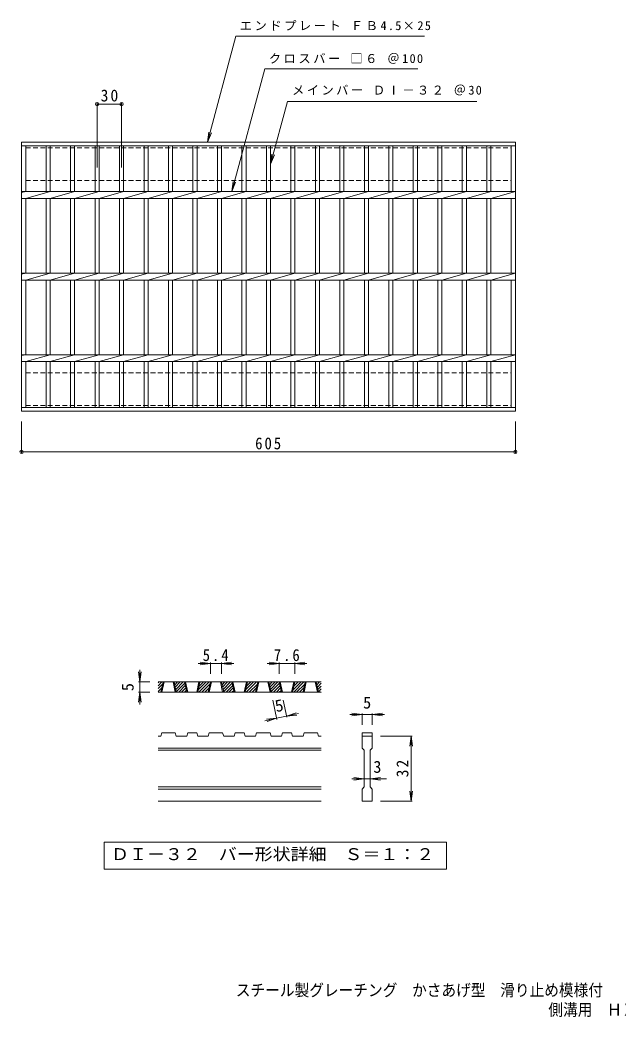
# Model space of a CAD drawing. Units: millimetres, scale not verified, with parts at other scales. Extents: x -684 to 782, y -687 to 536.
# Drawn here: x -684 to 49, y -687 to 536 of the extents above; entities that cross this region are included whole.
import ezdxf
from ezdxf.enums import TextEntityAlignment as Align

# ---------------------------------------------------------------- set-up
doc = ezdxf.new("R2010")
doc.units = ezdxf.units.MM
doc.header["$LTSCALE"] = 5
doc.header["$PDMODE"] = 32
doc.header["$PDSIZE"] = 4
doc.linetypes.add('DASHED1', pattern=[1.8, 1.2, -0.6])
for name, color, linetype, lineweight in [('A-1', 2, 'Continuous', 9), ('A-2', 3, 'Continuous', 9), ('A-4', 7, 'Continuous', 9), ('D-0', 3, 'Continuous', 9), ('D-4', 7, 'Continuous', 9)]:
    doc.layers.add(name, color=color, linetype=linetype, lineweight=lineweight)
doc.layers.add('F-5_F-5ﾚｲﾔ', color=2, linetype='Continuous')
doc.styles.add('ＭＳ ゴシック', font='')
doc.styles.get('ＭＳ ゴシック').set_extended_font_data('MS Gothic')

msp = doc.modelspace()

# ---------------------------------------------------------------- linework, layer by layer
at = {"layer": 'A-1', "linetype": 'DASHED1'}
for p, q in [((-677.027, 379.537), (-82.027, 379.537)), ((-677.027, 339.537), (-677.027, 379.537)), ((-82.027, 379.537), (-82.027, 339.537)), ((-677.027, 339.537), (-82.027, 339.537)), ((-677.027, 103.537), (-677.027, 63.537)), ((-677.027, 103.537), (-82.027, 103.537)), ((-82.027, 63.537), (-82.027, 103.537)), ((-677.027, 63.537), (-82.027, 63.537))]:
    msp.add_line(p, q, dxfattribs=at)
at = {"layer": 'A-2'}
for p, q in [((-682.027, 386.537), (-77.027, 386.537)), ((-682.027, 56.537), (-682.027, 386.537)), ((-682.027, 382.037), (-77.027, 382.037)), ((-677.027, 325.776), (-677.027, 382.037)), ((-652.026, 382.037), (-652.026, 325.776)), ((-647.027, 382.037), (-647.027, 325.776)), ((-622.027, 382.037), (-622.027, 325.776)), ((-617.026, 382.037), (-617.026, 325.776)), ((-592.027, 382.037), (-592.027, 325.776)), ((-587.027, 382.037), (-587.027, 325.776)), ((-562.026, 382.037), (-562.026, 325.776)), ((-557.027, 382.037), (-557.027, 325.776)), ((-532.027, 382.037), (-532.027, 325.776)), ((-527.027, 382.037), (-527.027, 325.776)), ((-502.026, 382.037), (-502.026, 325.776)), ((-497.027, 382.037), (-497.027, 325.776)), ((-472.026, 382.037), (-472.026, 325.776)), ((-467.027, 382.037), (-467.027, 325.776)), ((-442.027, 382.037), (-442.027, 325.776)), ((-437.027, 382.037), (-437.027, 325.776)), ((-412.027, 382.037), (-412.027, 325.776)), ((-407.027, 382.037), (-407.027, 325.776)), ((-382.027, 382.037), (-382.027, 325.776)), ((-377.027, 382.037), (-377.027, 325.776)), ((-352.027, 382.037), (-352.027, 325.776)), ((-347.026, 382.037), (-347.026, 325.776)), ((-322.027, 382.037), (-322.027, 325.776)), ((-317.027, 382.037), (-317.027, 325.776)), ((-292.027, 382.037), (-292.027, 325.776)), ((-287.027, 382.037), (-287.027, 325.776)), ((-262.026, 382.037), (-262.026, 325.776)), ((-257.027, 382.037), (-257.027, 325.776)), ((-232.026, 382.037), (-232.026, 325.776)), ((-227.027, 382.037), (-227.027, 325.776)), ((-202.027, 382.037), (-202.027, 325.776)), ((-197.027, 382.037), (-197.027, 325.776)), ((-172.027, 382.037), (-172.027, 325.776)), ((-167.027, 382.037), (-167.027, 325.776)), ((-142.026, 382.037), (-142.026, 325.776)), ((-137.027, 382.037), (-137.027, 325.776)), ((-112.027, 382.037), (-112.027, 325.776)), ((-107.027, 382.037), (-107.027, 325.776)), ((-82.027, 382.037), (-82.027, 325.776)), ((-77.027, 386.537), (-77.027, 56.537)), ((-682.027, 325.776), (-77.027, 325.776)), ((-677.027, 325.776), (-682.027, 324.776)), ((-647.027, 325.776), (-677.027, 317.297)), ((-617.026, 325.776), (-647.027, 317.297)), ((-587.027, 325.776), (-617.026, 317.297)), ((-557.027, 325.776), (-587.027, 317.297)), ((-527.027, 325.776), (-557.027, 317.297)), ((-497.027, 325.776), (-527.027, 317.297)), ((-467.027, 325.776), (-497.027, 317.297)), ((-437.027, 325.776), (-467.027, 317.297)), ((-407.027, 325.776), (-437.027, 317.297)), ((-377.027, 325.776), (-407.027, 317.297)), ((-347.026, 325.776), (-377.027, 317.297)), ((-317.027, 325.776), (-347.026, 317.297)), ((-287.027, 325.776), (-317.027, 317.297)), ((-257.027, 325.776), (-287.027, 317.297)), ((-227.027, 325.776), (-257.027, 317.297)), ((-197.026, 325.776), (-227.027, 317.297)), ((-167.027, 325.776), (-197.027, 317.297)), ((-137.027, 325.776), (-167.027, 317.297)), ((-107.027, 325.776), (-137.027, 317.297)), ((-77.027, 325.776), (-107.027, 317.297)), ((-682.027, 317.297), (-77.027, 317.297)), ((-677.027, 225.777), (-677.027, 317.297)), ((-652.026, 317.297), (-652.026, 225.777)), ((-647.027, 317.297), (-647.027, 225.777)), ((-622.027, 317.297), (-622.027, 225.777)), ((-617.026, 317.297), (-617.026, 225.777)), ((-592.027, 317.297), (-592.027, 225.777)), ((-587.027, 317.297), (-587.027, 225.777)), ((-562.026, 317.297), (-562.026, 225.777)), ((-557.027, 317.297), (-557.027, 225.777)), ((-532.027, 317.297), (-532.027, 225.777)), ((-527.027, 317.297), (-527.027, 225.777)), ((-502.026, 317.297), (-502.026, 225.777)), ((-497.027, 317.297), (-497.027, 225.777)), ((-472.026, 317.297), (-472.026, 225.777)), ((-467.027, 317.297), (-467.027, 225.777)), ((-442.027, 317.297), (-442.027, 225.777)), ((-437.027, 317.297), (-437.027, 225.777)), ((-412.027, 317.297), (-412.027, 225.777)), ((-407.027, 317.297), (-407.027, 225.777)), ((-382.027, 317.297), (-382.027, 225.777)), ((-377.027, 317.297), (-377.027, 225.777)), ((-352.027, 317.297), (-352.027, 225.777)), ((-347.026, 317.297), (-347.026, 225.777)), ((-322.027, 317.297), (-322.027, 225.777)), ((-317.027, 317.297), (-317.027, 225.777)), ((-292.027, 317.297), (-292.027, 225.777)), ((-287.027, 317.297), (-287.027, 225.777)), ((-262.026, 317.297), (-262.026, 225.777)), ((-257.027, 317.297), (-257.027, 225.777)), ((-232.026, 317.297), (-232.026, 225.777)), ((-227.027, 317.297), (-227.027, 225.777)), ((-202.027, 317.297), (-202.027, 225.777)), ((-197.027, 317.297), (-197.027, 225.777)), ((-172.027, 317.297), (-172.027, 225.777)), ((-167.027, 317.297), (-167.027, 225.777)), ((-142.026, 317.297), (-142.026, 225.777)), ((-137.027, 317.297), (-137.027, 225.777)), ((-112.027, 317.297), (-112.027, 225.777)), ((-107.027, 317.297), (-107.027, 225.777)), ((-82.027, 317.297), (-82.027, 225.777)), ((-682.027, 225.777), (-77.027, 225.777)), ((-677.027, 225.777), (-682.027, 224.776)), ((-647.027, 225.777), (-677.027, 217.297)), ((-617.026, 225.777), (-647.027, 217.297)), ((-587.027, 225.777), (-617.026, 217.297)), ((-557.027, 225.777), (-587.027, 217.297)), ((-527.027, 225.777), (-557.027, 217.297)), ((-497.027, 225.777), (-527.027, 217.297)), ((-467.027, 225.777), (-497.027, 217.297)), ((-437.027, 225.777), (-467.027, 217.297)), ((-407.027, 225.777), (-437.027, 217.297)), ((-377.027, 225.777), (-407.027, 217.297)), ((-347.026, 225.777), (-377.027, 217.297)), ((-317.027, 225.777), (-347.026, 217.297)), ((-287.027, 225.777), (-317.027, 217.297)), ((-257.027, 225.777), (-287.027, 217.297)), ((-227.027, 225.777), (-257.027, 217.297)), ((-197.026, 225.777), (-227.027, 217.297)), ((-167.027, 225.777), (-197.027, 217.297)), ((-137.027, 225.777), (-167.027, 217.297)), ((-107.027, 225.777), (-137.027, 217.297)), ((-77.027, 225.777), (-107.027, 217.297)), ((-682.027, 217.297), (-77.027, 217.297)), ((-677.027, 125.776), (-677.027, 217.297)), ((-652.026, 217.297), (-652.026, 125.776)), ((-647.027, 217.297), (-647.027, 125.776)), ((-622.027, 217.297), (-622.027, 125.776)), ((-617.026, 217.297), (-617.026, 125.776)), ((-592.027, 217.297), (-592.027, 125.776)), ((-587.027, 217.297), (-587.027, 125.776)), ((-562.026, 217.297), (-562.026, 125.776)), ((-557.027, 217.297), (-557.027, 125.776)), ((-532.027, 217.297), (-532.027, 125.776)), ((-527.027, 217.297), (-527.027, 125.776)), ((-502.026, 217.297), (-502.026, 125.776)), ((-497.027, 217.297), (-497.027, 125.776)), ((-472.026, 217.297), (-472.026, 125.776)), ((-467.027, 217.297), (-467.027, 125.776)), ((-442.027, 217.297), (-442.027, 125.776)), ((-437.027, 217.297), (-437.027, 125.776)), ((-412.027, 217.297), (-412.027, 125.776)), ((-407.027, 217.297), (-407.027, 125.776)), ((-382.027, 217.297), (-382.027, 125.776)), ((-377.027, 217.297), (-377.027, 125.776)), ((-352.027, 217.297), (-352.027, 125.776)), ((-347.026, 217.297), (-347.026, 125.776)), ((-322.027, 217.297), (-322.027, 125.776)), ((-317.027, 217.297), (-317.027, 125.776)), ((-292.027, 217.297), (-292.027, 125.776)), ((-287.027, 217.297), (-287.027, 125.776)), ((-262.026, 217.297), (-262.026, 125.776)), ((-257.027, 217.297), (-257.027, 125.776)), ((-232.026, 217.297), (-232.026, 125.776)), ((-227.027, 217.297), (-227.027, 125.776)), ((-202.027, 217.297), (-202.027, 125.776)), ((-197.027, 217.297), (-197.027, 125.776)), ((-172.027, 217.297), (-172.027, 125.776)), ((-167.027, 217.297), (-167.027, 125.776)), ((-142.026, 217.297), (-142.026, 125.776)), ((-137.027, 217.297), (-137.027, 125.776)), ((-112.027, 217.297), (-112.027, 125.776)), ((-107.027, 217.297), (-107.027, 125.776)), ((-82.027, 217.297), (-82.027, 125.776)), ((-682.027, 125.776), (-77.027, 125.776)), ((-677.027, 125.776), (-682.027, 124.776)), ((-647.027, 125.776), (-677.027, 117.296)), ((-617.026, 125.776), (-647.027, 117.296)), ((-587.027, 125.776), (-617.026, 117.296)), ((-557.027, 125.776), (-587.027, 117.296)), ((-527.027, 125.776), (-557.027, 117.296)), ((-497.027, 125.776), (-527.027, 117.296)), ((-467.027, 125.776), (-497.027, 117.296)), ((-437.027, 125.776), (-467.027, 117.296)), ((-407.027, 125.776), (-437.027, 117.296)), ((-377.027, 125.776), (-407.027, 117.296)), ((-347.026, 125.776), (-377.027, 117.296)), ((-317.027, 125.776), (-347.026, 117.296)), ((-287.027, 125.776), (-317.027, 117.296)), ((-257.027, 125.776), (-287.027, 117.296)), ((-227.027, 125.776), (-257.027, 117.296)), ((-197.026, 125.776), (-227.027, 117.296)), ((-167.027, 125.776), (-197.027, 117.296)), ((-137.027, 125.776), (-167.027, 117.296)), ((-107.027, 125.776), (-137.027, 117.296)), ((-77.027, 125.776), (-107.027, 117.296)), ((-682.027, 117.296), (-77.027, 117.296)), ((-677.027, 61.037), (-677.027, 117.296)), ((-652.026, 117.296), (-652.026, 61.037)), ((-647.027, 117.296), (-647.027, 61.037)), ((-622.027, 117.296), (-622.027, 61.037)), ((-617.026, 117.296), (-617.026, 61.037)), ((-592.027, 117.296), (-592.027, 61.037)), ((-587.027, 117.296), (-587.027, 61.037)), ((-562.026, 117.296), (-562.026, 61.037)), ((-557.027, 117.296), (-557.027, 61.037)), ((-532.027, 117.296), (-532.027, 61.037)), ((-527.027, 117.296), (-527.027, 61.037)), ((-502.026, 117.296), (-502.026, 61.037)), ((-497.027, 117.296), (-497.027, 61.037)), ((-472.026, 117.296), (-472.026, 61.037)), ((-467.027, 117.296), (-467.027, 61.037)), ((-442.027, 117.296), (-442.027, 61.037)), ((-437.027, 117.296), (-437.027, 61.037)), ((-412.027, 117.296), (-412.027, 61.037)), ((-407.027, 117.296), (-407.027, 61.037)), ((-382.027, 117.296), (-382.027, 61.037)), ((-377.027, 117.296), (-377.027, 61.037)), ((-352.027, 117.296), (-352.027, 61.037)), ((-347.026, 117.296), (-347.026, 61.037)), ((-322.027, 117.296), (-322.027, 61.037)), ((-317.027, 117.296), (-317.027, 61.037)), ((-292.027, 117.296), (-292.027, 61.037)), ((-287.027, 117.296), (-287.027, 61.037)), ((-262.026, 117.296), (-262.026, 61.037)), ((-257.027, 117.296), (-257.027, 61.037)), ((-232.026, 117.296), (-232.026, 61.037)), ((-227.027, 117.296), (-227.027, 61.037)), ((-202.027, 117.296), (-202.027, 61.037)), ((-197.027, 117.296), (-197.027, 61.037)), ((-172.027, 117.296), (-172.027, 61.037)), ((-167.027, 117.296), (-167.027, 61.037)), ((-142.026, 117.296), (-142.026, 61.037)), ((-137.027, 117.296), (-137.027, 61.037)), ((-112.027, 117.296), (-112.027, 61.037)), ((-107.027, 117.296), (-107.027, 61.037)), ((-82.027, 117.296), (-82.027, 61.037)), ((-77.027, 61.037), (-682.027, 61.037)), ((-77.027, 56.537), (-682.027, 56.537))]:
    msp.add_line(p, q, dxfattribs=at)
at = {"layer": 'A-4'}
for p, q in [((-424.527, 325.776), (-384.131, 476.537)), ((-384.131, 476.537), (-196.593, 476.537)), ((-589.527, 355.233), (-589.527, 434.676)), ((-589.527, 433.176), (-559.527, 433.176)), ((-559.527, 355.233), (-559.527, 434.676)), ((-377.027, 359.537), (-356.395, 436.537)), ((-356.395, 436.537), (-124.339, 436.537)), ((-454.276, 386.537), (-452.644, 398.93)), ((-454.276, 386.537), (-449.492, 398.085)), ((-377.027, 359.537), (-375.395, 371.93)), ((-377.027, 359.537), (-372.243, 371.085)), ((-424.527, 325.776), (-422.895, 338.169)), ((-424.527, 325.776), (-419.743, 337.325)), ((-682.027, 44.037), (-682.027, 5.037)), ((-77.027, 44.037), (-77.027, 5.037)), ((-682.027, 6.537), (-77.027, 6.537))]:
    msp.add_line(p, q, dxfattribs=at)
msp.add_lwpolyline([(-454.276, 386.537), (-419.443, 516.537), (-188.473, 516.537)], dxfattribs=at)
for p in [(-589.527, 433.176), (-559.527, 433.176), (-682.027, 6.537), (-77.027, 6.537)]:
    msp.add_point(p, dxfattribs=at)
at = {"layer": 'D-0'}
for p, q in [((-514.842, -280.118), (-510.309, -275.585)), ((-514.842, -276.583), (-513.844, -275.585)), ((-314.842, -275.585), (-514.842, -275.585)), ((-514.842, -283.654), (-509.261, -278.073)), ((-511.404, -288.085), (-508.729, -275.585)), ((-510.154, -288.085), (-507.479, -275.585)), ((-496.404, -275.585), (-493.729, -288.085)), ((-495.154, -275.585), (-492.479, -288.085)), ((-495.068, -275.984), (-494.669, -275.585)), ((-494.445, -278.896), (-491.134, -275.585)), ((-493.822, -281.809), (-487.598, -275.585)), ((-493.198, -284.721), (-484.062, -275.585)), ((-492.575, -287.633), (-482.046, -277.104)), ((-489.492, -288.085), (-481.422, -280.016)), ((-479.696, -288.085), (-482.371, -275.585)), ((-478.446, -288.085), (-481.121, -275.585)), ((-464.696, -275.585), (-467.371, -288.085)), ((-463.446, -275.585), (-466.121, -288.085)), ((-465.533, -285.34), (-455.778, -275.585)), ((-464.743, -288.085), (-452.243, -275.585)), ((-464.57, -280.842), (-459.314, -275.585)), ((-463.608, -276.344), (-462.849, -275.585)), ((-461.207, -288.085), (-451.195, -278.073)), ((-453.337, -288.085), (-450.662, -275.585)), ((-452.087, -288.085), (-449.412, -275.585)), ((-438.337, -275.585), (-435.662, -288.085)), ((-437.087, -275.585), (-434.412, -288.085)), ((-437.002, -275.984), (-436.603, -275.585)), ((-436.379, -278.896), (-433.067, -275.585)), ((-435.756, -281.809), (-429.532, -275.585)), ((-435.132, -284.721), (-425.996, -275.585)), ((-434.509, -287.633), (-423.98, -277.104)), ((-431.426, -288.085), (-423.356, -280.016)), ((-421.629, -288.085), (-424.304, -275.585)), ((-420.379, -288.085), (-423.054, -275.585)), ((-406.629, -275.585), (-409.304, -288.085)), ((-405.379, -275.585), (-408.054, -288.085)), ((-407.467, -285.34), (-397.712, -275.585)), ((-406.677, -288.085), (-394.177, -275.585)), ((-406.504, -280.842), (-401.248, -275.585)), ((-405.542, -276.344), (-404.783, -275.585)), ((-403.141, -288.085), (-393.129, -278.073)), ((-395.271, -288.085), (-392.596, -275.585)), ((-394.021, -288.085), (-391.346, -275.585)), ((-380.271, -275.585), (-377.596, -288.085)), ((-379.021, -275.585), (-376.346, -288.085)), ((-378.936, -275.984), (-378.537, -275.585)), ((-378.313, -278.896), (-375.001, -275.585)), ((-377.69, -281.809), (-371.466, -275.585)), ((-377.066, -284.721), (-367.93, -275.585)), ((-376.443, -287.633), (-365.913, -277.104)), ((-373.359, -288.085), (-365.29, -280.016)), ((-363.563, -288.085), (-366.238, -275.585)), ((-362.313, -288.085), (-364.988, -275.585)), ((-348.563, -275.585), (-351.238, -288.085)), ((-347.313, -275.585), (-349.988, -288.085)), ((-349.401, -285.34), (-339.646, -275.585)), ((-348.611, -288.085), (-336.111, -275.585)), ((-348.438, -280.842), (-343.182, -275.585)), ((-347.476, -276.344), (-346.717, -275.585)), ((-345.075, -288.085), (-335.063, -278.073)), ((-337.205, -288.085), (-334.53, -275.585)), ((-335.955, -288.085), (-333.28, -275.585)), ((-322.205, -275.585), (-319.53, -288.085)), ((-320.955, -275.585), (-318.28, -288.085)), ((-320.87, -275.984), (-320.471, -275.585)), ((-320.247, -278.896), (-316.935, -275.585)), ((-319.624, -281.809), (-314.842, -277.027)), ((-319, -284.721), (-314.842, -280.563)), ((-514.842, -287.189), (-510.223, -282.571)), ((-314.842, -288.085), (-514.842, -288.085)), ((-512.202, -288.085), (-511.186, -287.069)), ((-485.956, -288.085), (-480.799, -282.928)), ((-482.42, -288.085), (-480.176, -285.841)), ((-457.672, -288.085), (-452.157, -282.571)), ((-454.136, -288.085), (-453.12, -287.069)), ((-427.89, -288.085), (-422.733, -282.928)), ((-424.354, -288.085), (-422.11, -285.841)), ((-399.606, -288.085), (-394.091, -282.571)), ((-396.07, -288.085), (-395.054, -287.069)), ((-369.824, -288.085), (-364.667, -282.928)), ((-366.288, -288.085), (-364.044, -285.841)), ((-341.54, -288.085), (-336.025, -282.571)), ((-338.004, -288.085), (-336.988, -287.069)), ((-318.377, -287.633), (-314.842, -284.098)), ((-315.293, -288.085), (-314.842, -287.634)), ((-511.404, -341.835), (-514.842, -341.835)), ((-511.404, -341.835), (-510.154, -338.085)), ((-493.729, -338.085), (-510.154, -338.085)), ((-493.729, -338.085), (-492.479, -341.835)), ((-479.696, -341.835), (-492.479, -341.835)), ((-479.696, -341.835), (-478.446, -338.085)), ((-467.371, -338.085), (-478.446, -338.085)), ((-467.371, -338.085), (-466.121, -341.835)), ((-453.337, -341.835), (-466.121, -341.835)), ((-453.337, -341.835), (-452.087, -338.085)), ((-435.662, -338.085), (-452.087, -338.085)), ((-434.412, -341.835), (-435.662, -338.085)), ((-421.629, -341.835), (-434.412, -341.835)), ((-421.629, -341.835), (-420.379, -338.085)), ((-409.304, -338.085), (-420.379, -338.085)), ((-409.304, -338.085), (-408.054, -341.835)), ((-395.271, -341.835), (-408.054, -341.835)), ((-395.271, -341.835), (-394.021, -338.085)), ((-394.021, -338.085), (-377.596, -338.085)), ((-376.346, -341.835), (-377.596, -338.085)), ((-363.563, -341.835), (-376.346, -341.835)), ((-363.563, -341.835), (-362.313, -338.085)), ((-351.238, -338.085), (-362.313, -338.085)), ((-351.238, -338.085), (-349.988, -341.835)), ((-337.205, -341.835), (-349.988, -341.835)), ((-337.205, -341.835), (-335.955, -338.085)), ((-335.955, -338.085), (-319.53, -338.085)), ((-318.28, -341.835), (-319.53, -338.085)), ((-314.842, -341.835), (-318.28, -341.835)), ((-264.842, -338.085), (-252.342, -338.085)), ((-264.842, -338.085), (-264.842, -341.835)), ((-264.842, -341.835), (-252.342, -341.835)), ((-264.842, -356.835), (-264.842, -341.835)), ((-252.342, -338.085), (-252.342, -341.835)), ((-252.342, -341.835), (-252.342, -356.835)), ((-314.842, -356.835), (-514.842, -356.835)), ((-314.842, -359.335), (-514.842, -359.335)), ((-264.842, -356.835), (-262.342, -359.335)), ((-254.842, -359.335), (-252.342, -356.835)), ((-254.842, -359.335), (-254.842, -404.335)), ((-314.842, -404.335), (-514.842, -404.335)), ((-314.842, -406.835), (-514.842, -406.835)), ((-254.842, -404.335), (-252.342, -406.835)), ((-252.342, -406.835), (-252.342, -421.835)), ((-314.842, -421.835), (-514.842, -421.835)), ((-252.342, -421.835), (-264.842, -421.835))]:
    msp.add_line(p, q, dxfattribs=at)
msp.add_lwpolyline([(-264.842, -421.835), (-264.842, -406.835), (-262.342, -404.335), (-262.342, -359.335)], dxfattribs=at)
at = {"layer": 'D-0', "color": 7}
msp.add_lwpolyline([(-580.669, -471.835), (-580.669, -505.061), (-161.515, -505.061), (-161.515, -471.835)], close=True, dxfattribs=at)
at = {"layer": 'D-4'}
for p, q in [((-450.662, -253.085), (-465.662, -253.085)), ((-450.662, -253.085), (-463.056, -251.453)), ((-450.662, -253.085), (-463.056, -254.717)), ((-450.662, -251.585), (-450.662, -265.585)), ((-437.087, -253.085), (-450.662, -253.085)), ((-437.087, -253.085), (-424.694, -251.453)), ((-437.087, -251.585), (-437.087, -265.585)), ((-437.087, -253.085), (-424.694, -254.717)), ((-437.087, -253.085), (-422.087, -253.085)), ((-366.238, -253.085), (-381.238, -253.085)), ((-366.238, -253.085), (-378.632, -251.453)), ((-366.238, -253.085), (-378.632, -254.717)), ((-366.238, -251.585), (-366.238, -265.585)), ((-347.313, -253.085), (-366.238, -253.085)), ((-347.313, -253.085), (-334.92, -251.453)), ((-347.313, -251.585), (-347.313, -265.585)), ((-347.313, -253.085), (-334.92, -254.717)), ((-347.313, -253.085), (-332.313, -253.085)), ((-537.342, -275.585), (-538.974, -263.192)), ((-537.342, -275.585), (-537.342, -260.585)), ((-537.342, -275.585), (-535.71, -263.192)), ((-538.842, -275.585), (-524.842, -275.585)), ((-537.342, -275.585), (-537.342, -288.085)), ((-537.342, -288.085), (-538.974, -300.478)), ((-538.842, -288.085), (-524.842, -288.085)), ((-537.342, -288.085), (-535.71, -300.478)), ((-537.342, -288.085), (-537.342, -303.085)), ((-369.195, -321.503), (-374.254, -297.864)), ((-356.972, -318.888), (-361.471, -297.864)), ((-357.286, -317.421), (-369.509, -320.037)), ((-357.286, -317.421), (-345.508, -313.232)), ((-357.286, -317.421), (-342.618, -314.282)), ((-357.286, -317.421), (-344.826, -316.423)), ((-264.842, -315.585), (-279.842, -315.585)), ((-264.842, -315.585), (-277.235, -313.954)), ((-264.842, -315.585), (-277.235, -317.217)), ((-264.842, -314.085), (-264.842, -328.085)), ((-252.342, -315.585), (-264.842, -315.585)), ((-252.342, -315.585), (-239.949, -313.954)), ((-252.342, -314.085), (-252.342, -328.085)), ((-252.342, -315.585), (-239.949, -317.217)), ((-252.342, -315.585), (-237.342, -315.585)), ((-369.509, -320.037), (-384.177, -323.176)), ((-369.509, -320.037), (-381.969, -321.035)), ((-369.509, -320.037), (-381.286, -324.225)), ((-203.342, -341.835), (-242.342, -341.835)), ((-204.842, -341.835), (-206.474, -354.228)), ((-204.842, -341.835), (-203.21, -354.228)), ((-204.842, -421.835), (-204.842, -341.835)), ((-262.342, -394.335), (-277.342, -394.335)), ((-262.342, -394.335), (-274.735, -392.703)), ((-262.342, -394.335), (-274.735, -395.966)), ((-254.842, -394.335), (-262.342, -394.335)), ((-254.842, -394.335), (-242.449, -392.703)), ((-254.842, -394.335), (-242.449, -395.966)), ((-254.842, -394.335), (-234.842, -394.335)), ((-204.842, -421.835), (-206.474, -409.442)), ((-204.842, -421.835), (-203.21, -409.442)), ((-203.342, -421.835), (-242.342, -421.835))]:
    msp.add_line(p, q, dxfattribs=at)

# ---------------------------------------------------------------- texts
at = {"layer": 'A-4', "char_height": 11, "attachment_point": 7, "style": 'ＭＳ ゴシック'}
for s, insert in [('\\T1.21;エンドプレート\\~ＦＢ4.5×25', (-414.724, 523.25)), ('\\T1.21;クロスバー\\~□６\\~＠100', (-379.093, 482.526)), ('\\T1.2;メインバー\\~ＤⅠ－３２\\~＠30', (-350.589, 443.772))]:
    msp.add_mtext(s, dxfattribs=dict(at, insert=insert))
at = {"layer": 'A-4', "color": 2, "char_height": 14.66, "attachment_point": 7, "style": 'ＭＳ ゴシック'}
for s, insert in [('\\T1.27;\\W0.95;30', (-585.152, 436.176)), ('\\T1.27;\\W0.9;605', (-395.777, 9.537))]:
    msp.add_mtext(s, dxfattribs=dict(at, insert=insert))
at = {"layer": 'D-0', "color": 2, "style": 'ＭＳ ゴシック', "width": 1.1}
msp.add_text('ＤＩ－３２\u3000バー形状詳細\u3000Ｓ＝１：２', height=14.66, dxfattribs=at).set_placement((-572.342, -498.448), align=Align.BOTTOM_LEFT)
at = {"layer": 'D-4', "color": 2, "style": 'ＭＳ ゴシック'}
for rotation, p in [(90, (-540.342, -286.835)), (12.079, (-368.914, -316.842))]:
    msp.add_text('5', height=14.66, rotation=rotation, dxfattribs=at).set_placement(p, align=Align.BOTTOM_LEFT)
for s, p in [('5', (-263.592, -312.585)), ('3', (-251.092, -391.335))]:
    msp.add_text(s, height=14.66, dxfattribs=at).set_placement(p, align=Align.BOTTOM_LEFT)
at = {"layer": 'D-4', "color": 2, "char_height": 14.66, "attachment_point": 7, "style": 'ＭＳ ゴシック'}
for s, insert in [('\\T1.27;\\W0.9;5.4', (-460.125, -250.085)), ('\\T1.27;\\W0.9;7.6', (-373.026, -250.085))]:
    msp.add_mtext(s, dxfattribs=dict(at, insert=insert))
at = {"layer": 'D-4', "color": 2, "insert": (-207.842, -392.46), "char_height": 14.66, "attachment_point": 7, "rotation": 90, "style": 'ＭＳ ゴシック'}
msp.add_mtext('\\T1.27;\\W0.95;32', dxfattribs=at)
at = {"layer": 'F-5_F-5ﾚｲﾔ', "style": 'ＭＳ ゴシック', "width": 0.9}
for s, p in [('スチール製グレーチング\u3000かさあげ型\u3000滑り止め模様付\u3000', (-419.528, -665.234)), ('側溝用\u3000ＨＸＹ\u3000３３３２Ａ', (-36.545, -689.202))]:
    msp.add_text(s, height=14.66, dxfattribs=at).set_placement(p, align=Align.BOTTOM_LEFT)

doc.saveas('drawing.dxf')
